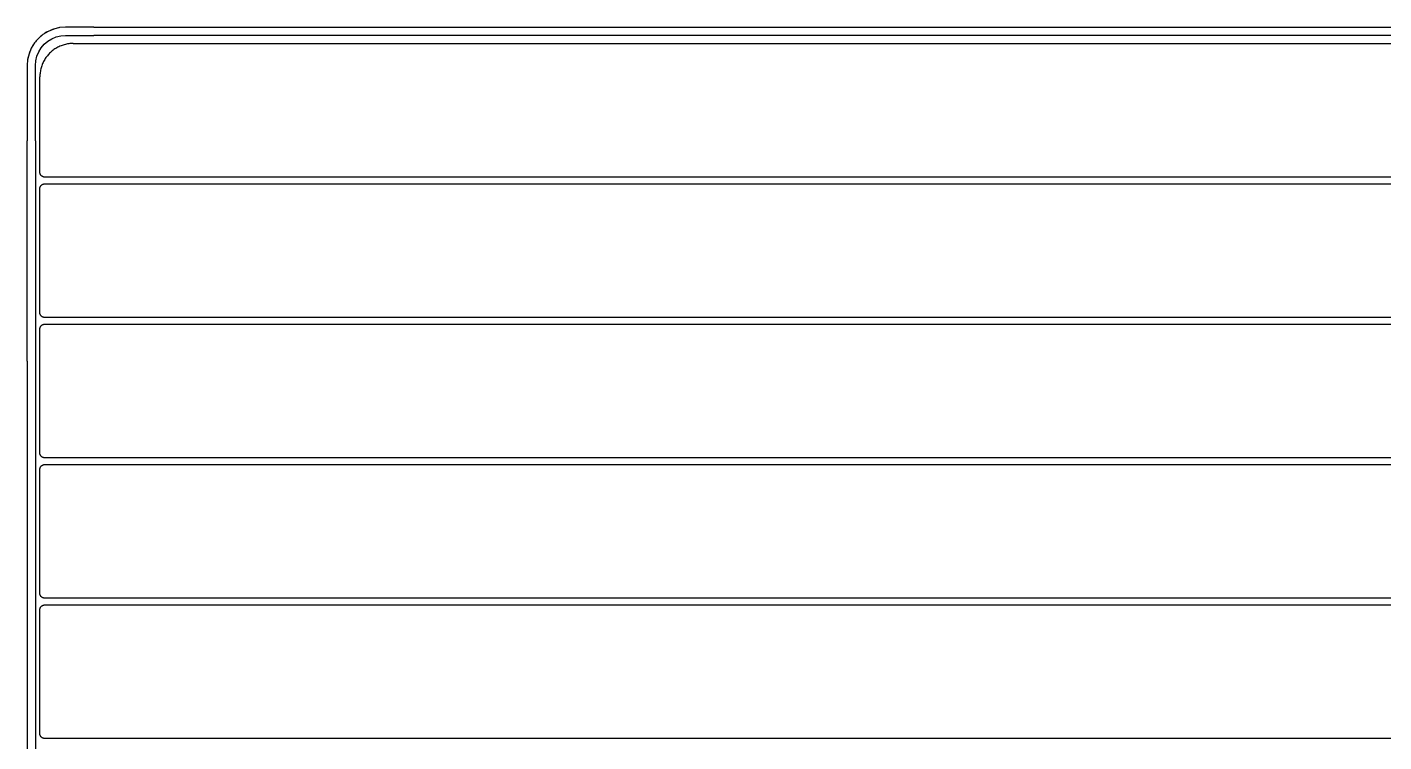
# Model space of a CAD drawing. Header units: millimetres. Extents: x 0 to 5466, y 0 to 3819.
# Drawn here: x 2779 to 3592, y 1388 to 1816 of the extents above; entities that cross this region are included whole.
import ezdxf

# ---------------------------------------------------------------- set-up
doc = ezdxf.new("R2010")
doc.units = ezdxf.units.MM
doc.header["$MEASUREMENT"] = 0
doc.layers.add('Utwórz2D linie widoczne', color=7, linetype='Continuous', true_color=0x000000)

msp = doc.modelspace()

# ---------------------------------------------------------------- linework, layer by layer
at = {"layer": 'Utwórz2D linie widoczne'}
for p, q in [((2791.96, 1813.14, 3235.88), (2788.89, 1811.25, 3235.88)), ((2790.91, 1812.57, 3235.88), (2790.06, 1811.97, 3235.88)), ((2791.41, 1812.8, 3235.88), (2790.91, 1812.57, 3235.88)), ((2795.3, 1814.52, 3235.88), (2791.96, 1813.14, 3235.88)), ((2794.54, 1814.26, 3235.88), (2793.52, 1813.79, 3235.88)), ((2794.9, 1814.36, 3235.88), (2794.54, 1814.26, 3235.88)), ((2798.81, 1815.36, 3235.88), (2795.3, 1814.52, 3235.88)), ((2798.41, 1815.3, 3235.88), (2797.38, 1815.02, 3235.88)), ((2798.6, 1815.31, 3235.88), (2798.41, 1815.3, 3235.88)), ((2802.41, 1815.65, 3235.88), (2798.81, 1815.36, 3235.88)), ((2819.41, 1815.65, 3235.88), (2802.41, 1815.65, 3235.88)), ((2819.41, 1815.65, 3235.88), (4283.41, 1815.65, 3235.88)), ((2783.8, 1806.17, 3235.88), (2781.91, 1803.09, 3235.88)), ((2782.49, 1804.15, 3235.88), (2782.25, 1803.64, 3235.88)), ((2783.08, 1804.99, 3235.88), (2782.49, 1804.15, 3235.88)), ((2786.14, 1808.91, 3235.88), (2783.8, 1806.17, 3235.88)), ((2784.79, 1807.43, 3235.88), (2784.37, 1806.83, 3235.88)), ((2785.42, 1808.06, 3235.88), (2784.79, 1807.43, 3235.88)), ((2788.89, 1811.25, 3235.88), (2786.14, 1808.91, 3235.88)), ((2787.62, 1810.27, 3235.88), (2786.99, 1809.63, 3235.88)), ((2788.22, 1810.68, 3235.88), (2787.62, 1810.27, 3235.88)), ((2787.84, 1803.23, 3235.88), (2789.68, 1805.37, 3235.88)), ((2789.68, 1805.37, 3235.88), (2791.83, 1807.21, 3235.88)), ((2791.83, 1807.21, 3235.88), (2794.23, 1808.68, 3235.88)), ((2794.23, 1808.68, 3235.88), (2796.84, 1809.77, 3235.88)), ((2796.84, 1809.77, 3235.88), (2799.59, 1810.43, 3235.88)), ((2798.44, 1803.93, 3235.88), (2797.83, 1803.63, 3235.88)), ((2799.06, 1804.22, 3235.88), (2798.44, 1803.93, 3235.88)), ((2799.69, 1804.48, 3235.88), (2799.06, 1804.22, 3235.88)), ((2799.59, 1810.43, 3235.88), (2802.41, 1810.65, 3235.88)), ((2800.33, 1804.72, 3235.88), (2799.69, 1804.48, 3235.88)), ((2800.98, 1804.93, 3235.88), (2800.33, 1804.72, 3235.88)), ((2801.63, 1805.13, 3235.88), (2800.98, 1804.93, 3235.88)), ((2802.29, 1805.3, 3235.88), (2801.63, 1805.13, 3235.88)), ((2802.96, 1805.45, 3235.88), (2802.29, 1805.3, 3235.88)), ((2802.41, 1810.65, 3235.88), (2819.41, 1810.65, 3235.88)), ((2803.63, 1805.58, 3235.88), (2802.96, 1805.45, 3235.88)), ((2804.31, 1805.68, 3235.88), (2803.63, 1805.58, 3235.88)), ((2804.98, 1805.77, 3235.88), (2804.31, 1805.68, 3235.88)), ((2805.66, 1805.82, 3235.88), (2804.98, 1805.77, 3235.88)), ((2806.35, 1805.86, 3235.88), (2805.66, 1805.82, 3235.88)), ((2807.03, 1805.87, 3235.88), (2806.35, 1805.86, 3235.88)), ((2807.03, 1805.87, 3235.88), (3494.98, 1805.87, 3235.88)), ((4283.41, 1810.65, 3235.88), (2819.41, 1810.65, 3235.88)), ((3494.98, 1805.87, 3235.88), (3608.53, 1805.87, 3235.88)), ((2779.69, 1796.24, 3235.88), (2779.41, 1792.65, 3235.88)), ((2780.53, 1799.75, 3235.88), (2779.69, 1796.24, 3235.88)), ((2779.76, 1796.64, 3235.88), (2779.74, 1796.45, 3235.88)), ((2780.03, 1797.67, 3235.88), (2779.76, 1796.64, 3235.88)), ((2781.91, 1803.09, 3235.88), (2780.53, 1799.75, 3235.88)), ((2780.79, 1800.51, 3235.88), (2780.7, 1800.15, 3235.88)), ((2781.27, 1801.53, 3235.88), (2780.79, 1800.51, 3235.88)), ((2784.63, 1795.46, 3235.88), (2785.29, 1798.21, 3235.88)), ((2785.29, 1798.21, 3235.88), (2786.37, 1800.82, 3235.88)), ((2786.37, 1800.82, 3235.88), (2787.84, 1803.23, 3235.88)), ((2789.94, 1796.26, 3235.88), (2789.6, 1795.67, 3235.88)), ((2790.3, 1796.84, 3235.88), (2789.94, 1796.26, 3235.88)), ((2790.69, 1797.4, 3235.88), (2790.3, 1796.84, 3235.88)), ((2791.09, 1797.96, 3235.88), (2790.69, 1797.4, 3235.88)), ((2791.51, 1798.49, 3235.88), (2791.09, 1797.96, 3235.88)), ((2791.95, 1799.01, 3235.88), (2791.51, 1798.49, 3235.88)), ((2792.41, 1799.52, 3235.88), (2791.95, 1799.01, 3235.88)), ((2792.89, 1800.01, 3235.88), (2792.41, 1799.52, 3235.88)), ((2793.38, 1800.49, 3235.88), (2792.89, 1800.01, 3235.88)), ((2793.88, 1800.95, 3235.88), (2793.38, 1800.49, 3235.88)), ((2794.41, 1801.39, 3235.88), (2793.88, 1800.95, 3235.88)), ((2794.94, 1801.81, 3235.88), (2794.41, 1801.39, 3235.88)), ((2795.49, 1802.21, 3235.88), (2794.94, 1801.81, 3235.88)), ((2796.06, 1802.59, 3235.88), (2795.49, 1802.21, 3235.88)), ((2796.64, 1802.96, 3235.88), (2796.06, 1802.59, 3235.88)), ((2797.23, 1803.3, 3235.88), (2796.64, 1802.96, 3235.88)), ((2797.83, 1803.63, 3235.88), (2797.23, 1803.3, 3235.88)), ((2779.41, 1792.65, 3235.88), (2779.41, 1747.65, 3235.88)), ((2784.41, 1792.65, 3235.88), (2784.63, 1795.46, 3235.88)), ((2784.41, 1747.65, 3235.88), (2784.41, 1792.65, 3235.88)), ((2787.13, 1787.92, 3235.88), (2787.08, 1787.24, 3235.88)), ((2787.21, 1788.59, 3235.88), (2787.13, 1787.92, 3235.88)), ((2787.32, 1789.27, 3235.88), (2787.21, 1788.59, 3235.88)), ((2787.45, 1789.94, 3235.88), (2787.32, 1789.27, 3235.88)), ((2787.6, 1790.61, 3235.88), (2787.45, 1789.94, 3235.88)), ((2787.77, 1791.27, 3235.88), (2787.6, 1790.61, 3235.88)), ((2787.97, 1791.92, 3235.88), (2787.77, 1791.27, 3235.88)), ((2788.18, 1792.57, 3235.88), (2787.97, 1791.92, 3235.88)), ((2788.42, 1793.21, 3235.88), (2788.18, 1792.57, 3235.88)), ((2788.68, 1793.84, 3235.88), (2788.42, 1793.21, 3235.88)), ((2788.97, 1794.46, 3235.88), (2788.68, 1793.84, 3235.88)), ((2789.27, 1795.07, 3235.88), (2788.97, 1794.46, 3235.88)), ((2789.6, 1795.67, 3235.88), (2789.27, 1795.07, 3235.88)), ((2787.04, 1786.55, 3235.88), (2787.03, 1785.87, 3235.88)), ((2787.03, 1728.87, 3235.88), (2787.03, 1785.87, 3235.88)), ((2787.08, 1787.24, 3235.88), (2787.04, 1786.55, 3235.88)), ((2779.41, 1615.65, 3235.88), (2779.41, 1747.65, 3235.88)), ((2784.41, 1747.65, 3235.88), (2784.41, 1615.65, 3235.88)), ((2787.03, 1728.77, 3235.88), (2787.03, 1728.87, 3235.88)), ((2787.04, 1728.67, 3235.88), (2787.03, 1728.77, 3235.88)), ((2787.04, 1728.56, 3235.88), (2787.04, 1728.67, 3235.88)), ((2787.06, 1728.46, 3235.88), (2787.04, 1728.56, 3235.88)), ((2787.07, 1728.36, 3235.88), (2787.06, 1728.46, 3235.88)), ((2787.09, 1728.26, 3235.88), (2787.07, 1728.36, 3235.88)), ((2787.11, 1728.16, 3235.88), (2787.09, 1728.26, 3235.88)), ((2787.14, 1728.06, 3235.88), (2787.11, 1728.16, 3235.88)), ((2787.17, 1727.96, 3235.88), (2787.14, 1728.06, 3235.88)), ((2787.2, 1727.87, 3235.88), (2787.17, 1727.96, 3235.88)), ((2787.24, 1727.77, 3235.88), (2787.2, 1727.87, 3235.88)), ((2787.28, 1727.68, 3235.88), (2787.24, 1727.77, 3235.88)), ((2787.32, 1727.58, 3235.88), (2787.28, 1727.68, 3235.88)), ((2787.36, 1727.49, 3235.88), (2787.32, 1727.58, 3235.88)), ((2787.41, 1727.4, 3235.88), (2787.36, 1727.49, 3235.88)), ((2787.47, 1727.31, 3235.88), (2787.41, 1727.4, 3235.88)), ((2787.52, 1727.23, 3235.88), (2787.47, 1727.31, 3235.88)), ((2787.58, 1727.14, 3235.88), (2787.52, 1727.23, 3235.88)), ((2787.64, 1727.06, 3235.88), (2787.58, 1727.14, 3235.88)), ((2787.7, 1726.98, 3235.88), (2787.64, 1727.06, 3235.88)), ((2787.77, 1726.9, 3235.88), (2787.7, 1726.98, 3235.88)), ((2787.84, 1726.82, 3235.88), (2787.77, 1726.9, 3235.88)), ((2787.91, 1726.75, 3235.88), (2787.84, 1726.82, 3235.88)), ((2787.98, 1726.68, 3235.88), (2787.91, 1726.75, 3235.88)), ((2788.06, 1726.61, 3235.88), (2787.98, 1726.68, 3235.88)), ((2788.14, 1726.54, 3235.88), (2788.06, 1726.61, 3235.88)), ((2788.22, 1726.48, 3235.88), (2788.14, 1726.54, 3235.88)), ((2788.3, 1726.42, 3235.88), (2788.22, 1726.48, 3235.88)), ((2788.38, 1726.36, 3235.88), (2788.3, 1726.42, 3235.88)), ((2788.47, 1726.31, 3235.88), (2788.38, 1726.36, 3235.88)), ((2788.56, 1726.26, 3235.88), (2788.47, 1726.31, 3235.88)), ((2788.65, 1726.21, 3235.88), (2788.56, 1726.26, 3235.88)), ((2788.74, 1726.16, 3235.88), (2788.65, 1726.21, 3235.88)), ((2788.83, 1726.12, 3235.88), (2788.74, 1726.16, 3235.88)), ((2788.93, 1726.08, 3235.88), (2788.83, 1726.12, 3235.88)), ((2789.02, 1726.04, 3235.88), (2788.93, 1726.08, 3235.88)), ((2789.12, 1726.01, 3235.88), (2789.02, 1726.04, 3235.88)), ((2789.22, 1725.98, 3235.88), (2789.12, 1726.01, 3235.88)), ((2789.32, 1725.96, 3235.88), (2789.22, 1725.98, 3235.88)), ((2789.42, 1725.93, 3235.88), (2789.32, 1725.96, 3235.88)), ((2789.52, 1725.91, 3235.88), (2789.42, 1725.93, 3235.88)), ((2789.62, 1725.9, 3235.88), (2789.52, 1725.91, 3235.88)), ((2789.72, 1725.89, 3235.88), (2789.62, 1725.9, 3235.88)), ((2789.82, 1725.88, 3235.88), (2789.72, 1725.89, 3235.88)), ((2789.93, 1725.87, 3235.88), (2789.82, 1725.88, 3235.88)), ((2790.03, 1725.87, 3235.88), (2789.93, 1725.87, 3235.88)), ((3494.98, 1725.87, 3235.88), (2790.03, 1725.87, 3235.88)), ((3608.53, 1725.87, 3235.88), (3494.98, 1725.87, 3235.88)), ((2787.03, 1718.97, 3235.88), (2787.04, 1719.08, 3235.88)), ((2787.03, 1718.87, 3235.88), (2787.03, 1718.97, 3235.88)), ((2787.03, 1644.87, 3235.88), (2787.03, 1718.87, 3235.88)), ((2787.04, 1719.18, 3235.88), (2787.06, 1719.28, 3235.88)), ((2787.04, 1719.08, 3235.88), (2787.04, 1719.18, 3235.88)), ((2787.06, 1719.28, 3235.88), (2787.07, 1719.38, 3235.88)), ((2787.07, 1719.38, 3235.88), (2787.09, 1719.48, 3235.88)), ((2787.09, 1719.48, 3235.88), (2787.11, 1719.58, 3235.88)), ((2787.11, 1719.58, 3235.88), (2787.14, 1719.68, 3235.88)), ((2787.14, 1719.68, 3235.88), (2787.17, 1719.78, 3235.88)), ((2787.17, 1719.78, 3235.88), (2787.2, 1719.88, 3235.88)), ((2787.2, 1719.88, 3235.88), (2787.24, 1719.97, 3235.88)), ((2787.24, 1719.97, 3235.88), (2787.28, 1720.07, 3235.88)), ((2787.28, 1720.07, 3235.88), (2787.32, 1720.16, 3235.88)), ((2787.32, 1720.16, 3235.88), (2787.36, 1720.25, 3235.88)), ((2787.36, 1720.25, 3235.88), (2787.41, 1720.34, 3235.88)), ((2787.41, 1720.34, 3235.88), (2787.47, 1720.43, 3235.88)), ((2787.47, 1720.43, 3235.88), (2787.52, 1720.52, 3235.88)), ((2787.52, 1720.52, 3235.88), (2787.58, 1720.6, 3235.88)), ((2787.58, 1720.6, 3235.88), (2787.64, 1720.68, 3235.88)), ((2787.64, 1720.68, 3235.88), (2787.7, 1720.76, 3235.88)), ((2787.7, 1720.76, 3235.88), (2787.77, 1720.84, 3235.88)), ((2787.77, 1720.84, 3235.88), (2787.84, 1720.92, 3235.88)), ((2787.84, 1720.92, 3235.88), (2787.91, 1720.99, 3235.88)), ((2787.91, 1720.99, 3235.88), (2787.98, 1721.06, 3235.88)), ((2787.98, 1721.06, 3235.88), (2788.06, 1721.13, 3235.88)), ((2788.06, 1721.13, 3235.88), (2788.14, 1721.2, 3235.88)), ((2788.14, 1721.2, 3235.88), (2788.22, 1721.26, 3235.88)), ((2788.22, 1721.26, 3235.88), (2788.3, 1721.32, 3235.88)), ((2788.3, 1721.32, 3235.88), (2788.38, 1721.38, 3235.88)), ((2788.38, 1721.38, 3235.88), (2788.47, 1721.43, 3235.88)), ((2788.47, 1721.43, 3235.88), (2788.56, 1721.49, 3235.88)), ((2788.56, 1721.49, 3235.88), (2788.65, 1721.53, 3235.88)), ((2788.65, 1721.53, 3235.88), (2788.74, 1721.58, 3235.88)), ((2788.74, 1721.58, 3235.88), (2788.83, 1721.62, 3235.88)), ((2788.83, 1721.62, 3235.88), (2788.93, 1721.66, 3235.88)), ((2788.93, 1721.66, 3235.88), (2789.02, 1721.7, 3235.88)), ((2789.02, 1721.7, 3235.88), (2789.12, 1721.73, 3235.88)), ((2789.12, 1721.73, 3235.88), (2789.22, 1721.76, 3235.88)), ((2789.22, 1721.76, 3235.88), (2789.32, 1721.79, 3235.88)), ((2789.32, 1721.79, 3235.88), (2789.42, 1721.81, 3235.88)), ((2789.42, 1721.81, 3235.88), (2789.52, 1721.83, 3235.88)), ((2789.52, 1721.83, 3235.88), (2789.62, 1721.84, 3235.88)), ((2789.62, 1721.84, 3235.88), (2789.72, 1721.86, 3235.88)), ((2789.72, 1721.86, 3235.88), (2789.82, 1721.86, 3235.88)), ((2789.82, 1721.86, 3235.88), (2789.93, 1721.87, 3235.88)), ((2789.93, 1721.87, 3235.88), (2790.03, 1721.87, 3235.88)), ((2790.03, 1721.87, 3235.88), (3494.98, 1721.87, 3235.88)), ((3494.98, 1721.87, 3235.88), (3608.53, 1721.87, 3235.88)), ((2787.03, 1644.77, 3235.88), (2787.03, 1644.87, 3235.88)), ((2787.04, 1644.67, 3235.88), (2787.03, 1644.77, 3235.88)), ((2787.04, 1644.56, 3235.88), (2787.04, 1644.67, 3235.88)), ((2787.06, 1644.46, 3235.88), (2787.04, 1644.56, 3235.88)), ((2787.07, 1644.36, 3235.88), (2787.06, 1644.46, 3235.88)), ((2787.09, 1644.26, 3235.88), (2787.07, 1644.36, 3235.88)), ((2787.11, 1644.16, 3235.88), (2787.09, 1644.26, 3235.88)), ((2787.14, 1644.06, 3235.88), (2787.11, 1644.16, 3235.88)), ((2787.17, 1643.96, 3235.88), (2787.14, 1644.06, 3235.88)), ((2787.2, 1643.87, 3235.88), (2787.17, 1643.96, 3235.88)), ((2787.24, 1643.77, 3235.88), (2787.2, 1643.87, 3235.88)), ((2787.28, 1643.68, 3235.88), (2787.24, 1643.77, 3235.88)), ((2787.32, 1643.58, 3235.88), (2787.28, 1643.68, 3235.88)), ((2787.36, 1643.49, 3235.88), (2787.32, 1643.58, 3235.88)), ((2787.41, 1643.4, 3235.88), (2787.36, 1643.49, 3235.88)), ((2787.47, 1643.31, 3235.88), (2787.41, 1643.4, 3235.88)), ((2787.52, 1643.23, 3235.88), (2787.47, 1643.31, 3235.88)), ((2787.58, 1643.14, 3235.88), (2787.52, 1643.23, 3235.88)), ((2787.64, 1643.06, 3235.88), (2787.58, 1643.14, 3235.88)), ((2787.7, 1642.98, 3235.88), (2787.64, 1643.06, 3235.88)), ((2787.77, 1642.9, 3235.88), (2787.7, 1642.98, 3235.88)), ((2787.84, 1642.82, 3235.88), (2787.77, 1642.9, 3235.88)), ((2787.91, 1642.75, 3235.88), (2787.84, 1642.82, 3235.88)), ((2787.98, 1642.68, 3235.88), (2787.91, 1642.75, 3235.88)), ((2788.06, 1642.61, 3235.88), (2787.98, 1642.68, 3235.88)), ((2788.14, 1642.54, 3235.88), (2788.06, 1642.61, 3235.88)), ((2788.22, 1642.48, 3235.88), (2788.14, 1642.54, 3235.88)), ((2788.3, 1642.42, 3235.88), (2788.22, 1642.48, 3235.88)), ((2788.38, 1642.36, 3235.88), (2788.3, 1642.42, 3235.88)), ((2788.47, 1642.31, 3235.88), (2788.38, 1642.36, 3235.88)), ((2788.56, 1642.26, 3235.88), (2788.47, 1642.31, 3235.88)), ((2788.65, 1642.21, 3235.88), (2788.56, 1642.26, 3235.88)), ((2788.74, 1642.16, 3235.88), (2788.65, 1642.21, 3235.88)), ((2788.83, 1642.12, 3235.88), (2788.74, 1642.16, 3235.88)), ((2788.93, 1642.08, 3235.88), (2788.83, 1642.12, 3235.88)), ((2789.02, 1642.04, 3235.88), (2788.93, 1642.08, 3235.88)), ((2789.12, 1642.01, 3235.88), (2789.02, 1642.04, 3235.88)), ((2789.22, 1641.98, 3235.88), (2789.12, 1642.01, 3235.88)), ((2789.32, 1641.96, 3235.88), (2789.22, 1641.98, 3235.88)), ((2789.42, 1641.93, 3235.88), (2789.32, 1641.96, 3235.88)), ((2789.52, 1641.91, 3235.88), (2789.42, 1641.93, 3235.88)), ((2789.62, 1641.9, 3235.88), (2789.52, 1641.91, 3235.88)), ((2789.72, 1641.89, 3235.88), (2789.62, 1641.9, 3235.88)), ((2789.82, 1641.88, 3235.88), (2789.72, 1641.89, 3235.88)), ((2789.93, 1641.87, 3235.88), (2789.82, 1641.88, 3235.88)), ((2790.03, 1641.87, 3235.88), (2789.93, 1641.87, 3235.88)), ((3494.98, 1641.87, 3235.88), (2790.03, 1641.87, 3235.88)), ((3608.53, 1641.87, 3235.88), (3494.98, 1641.87, 3235.88)), ((2787.03, 1634.97, 3235.88), (2787.04, 1635.08, 3235.88)), ((2787.03, 1634.87, 3235.88), (2787.03, 1634.97, 3235.88)), ((2787.03, 1560.87, 3235.88), (2787.03, 1634.87, 3235.88)), ((2787.04, 1635.18, 3235.88), (2787.06, 1635.28, 3235.88)), ((2787.04, 1635.08, 3235.88), (2787.04, 1635.18, 3235.88)), ((2787.06, 1635.28, 3235.88), (2787.07, 1635.38, 3235.88)), ((2787.07, 1635.38, 3235.88), (2787.09, 1635.48, 3235.88)), ((2787.09, 1635.48, 3235.88), (2787.11, 1635.58, 3235.88)), ((2787.11, 1635.58, 3235.88), (2787.14, 1635.68, 3235.88)), ((2787.14, 1635.68, 3235.88), (2787.17, 1635.78, 3235.88)), ((2787.17, 1635.78, 3235.88), (2787.2, 1635.88, 3235.88)), ((2787.2, 1635.88, 3235.88), (2787.24, 1635.97, 3235.88)), ((2787.24, 1635.97, 3235.88), (2787.28, 1636.07, 3235.88)), ((2787.28, 1636.07, 3235.88), (2787.32, 1636.16, 3235.88)), ((2787.32, 1636.16, 3235.88), (2787.36, 1636.25, 3235.88)), ((2787.36, 1636.25, 3235.88), (2787.41, 1636.34, 3235.88)), ((2787.41, 1636.34, 3235.88), (2787.47, 1636.43, 3235.88)), ((2787.47, 1636.43, 3235.88), (2787.52, 1636.52, 3235.88)), ((2787.52, 1636.52, 3235.88), (2787.58, 1636.6, 3235.88)), ((2787.58, 1636.6, 3235.88), (2787.64, 1636.68, 3235.88)), ((2787.64, 1636.68, 3235.88), (2787.7, 1636.76, 3235.88)), ((2787.7, 1636.76, 3235.88), (2787.77, 1636.84, 3235.88)), ((2787.77, 1636.84, 3235.88), (2787.84, 1636.92, 3235.88)), ((2787.84, 1636.92, 3235.88), (2787.91, 1636.99, 3235.88)), ((2787.91, 1636.99, 3235.88), (2787.98, 1637.06, 3235.88)), ((2787.98, 1637.06, 3235.88), (2788.06, 1637.13, 3235.88)), ((2788.06, 1637.13, 3235.88), (2788.14, 1637.2, 3235.88)), ((2788.14, 1637.2, 3235.88), (2788.22, 1637.26, 3235.88)), ((2788.22, 1637.26, 3235.88), (2788.3, 1637.32, 3235.88)), ((2788.3, 1637.32, 3235.88), (2788.38, 1637.38, 3235.88)), ((2788.38, 1637.38, 3235.88), (2788.47, 1637.43, 3235.88)), ((2788.47, 1637.43, 3235.88), (2788.56, 1637.49, 3235.88)), ((2788.56, 1637.49, 3235.88), (2788.65, 1637.53, 3235.88)), ((2788.65, 1637.53, 3235.88), (2788.74, 1637.58, 3235.88)), ((2788.74, 1637.58, 3235.88), (2788.83, 1637.62, 3235.88)), ((2788.83, 1637.62, 3235.88), (2788.93, 1637.66, 3235.88)), ((2788.93, 1637.66, 3235.88), (2789.02, 1637.7, 3235.88)), ((2789.02, 1637.7, 3235.88), (2789.12, 1637.73, 3235.88)), ((2789.12, 1637.73, 3235.88), (2789.22, 1637.76, 3235.88)), ((2789.22, 1637.76, 3235.88), (2789.32, 1637.79, 3235.88)), ((2789.32, 1637.79, 3235.88), (2789.42, 1637.81, 3235.88)), ((2789.42, 1637.81, 3235.88), (2789.52, 1637.83, 3235.88)), ((2789.52, 1637.83, 3235.88), (2789.62, 1637.84, 3235.88)), ((2789.62, 1637.84, 3235.88), (2789.72, 1637.86, 3235.88)), ((2789.72, 1637.86, 3235.88), (2789.82, 1637.86, 3235.88)), ((2789.82, 1637.86, 3235.88), (2789.93, 1637.87, 3235.88)), ((2789.93, 1637.87, 3235.88), (2790.03, 1637.87, 3235.88)), ((2790.03, 1637.87, 3235.88), (3494.98, 1637.87, 3235.88)), ((3494.98, 1637.87, 3235.88), (3608.53, 1637.87, 3235.88)), ((2779.41, 1615.65, 3235.88), (2779.41, 1160.65, 3235.88)), ((2784.41, 1615.65, 3235.88), (2784.41, 1160.65, 3235.88)), ((2787.03, 1560.77, 3235.88), (2787.03, 1560.87, 3235.88)), ((2787.04, 1560.67, 3235.88), (2787.03, 1560.77, 3235.88)), ((2787.04, 1560.56, 3235.88), (2787.04, 1560.67, 3235.88)), ((2787.06, 1560.46, 3235.88), (2787.04, 1560.56, 3235.88)), ((2787.07, 1560.36, 3235.88), (2787.06, 1560.46, 3235.88)), ((2787.09, 1560.26, 3235.88), (2787.07, 1560.36, 3235.88)), ((2787.11, 1560.16, 3235.88), (2787.09, 1560.26, 3235.88)), ((2787.14, 1560.06, 3235.88), (2787.11, 1560.16, 3235.88)), ((2787.17, 1559.96, 3235.88), (2787.14, 1560.06, 3235.88)), ((2787.2, 1559.87, 3235.88), (2787.17, 1559.96, 3235.88)), ((2787.24, 1559.77, 3235.88), (2787.2, 1559.87, 3235.88)), ((2787.28, 1559.68, 3235.88), (2787.24, 1559.77, 3235.88)), ((2787.24, 1551.97, 3235.88), (2787.28, 1552.07, 3235.88)), ((2787.32, 1559.58, 3235.88), (2787.28, 1559.68, 3235.88)), ((2787.28, 1552.07, 3235.88), (2787.32, 1552.16, 3235.88)), ((2787.36, 1559.49, 3235.88), (2787.32, 1559.58, 3235.88)), ((2787.32, 1552.16, 3235.88), (2787.36, 1552.25, 3235.88)), ((2787.41, 1559.4, 3235.88), (2787.36, 1559.49, 3235.88)), ((2787.36, 1552.25, 3235.88), (2787.41, 1552.34, 3235.88)), ((2787.47, 1559.31, 3235.88), (2787.41, 1559.4, 3235.88)), ((2787.41, 1552.34, 3235.88), (2787.47, 1552.43, 3235.88)), ((2787.52, 1559.23, 3235.88), (2787.47, 1559.31, 3235.88)), ((2787.47, 1552.43, 3235.88), (2787.52, 1552.52, 3235.88)), ((2787.58, 1559.14, 3235.88), (2787.52, 1559.23, 3235.88)), ((2787.52, 1552.52, 3235.88), (2787.58, 1552.6, 3235.88)), ((2787.64, 1559.06, 3235.88), (2787.58, 1559.14, 3235.88)), ((2787.58, 1552.6, 3235.88), (2787.64, 1552.68, 3235.88)), ((2787.7, 1558.98, 3235.88), (2787.64, 1559.06, 3235.88)), ((2787.64, 1552.68, 3235.88), (2787.7, 1552.76, 3235.88)), ((2787.77, 1558.9, 3235.88), (2787.7, 1558.98, 3235.88)), ((2787.7, 1552.76, 3235.88), (2787.77, 1552.84, 3235.88)), ((2787.84, 1558.82, 3235.88), (2787.77, 1558.9, 3235.88)), ((2787.77, 1552.84, 3235.88), (2787.84, 1552.92, 3235.88)), ((2787.91, 1558.75, 3235.88), (2787.84, 1558.82, 3235.88)), ((2787.84, 1552.92, 3235.88), (2787.91, 1552.99, 3235.88)), ((2787.98, 1558.68, 3235.88), (2787.91, 1558.75, 3235.88)), ((2787.91, 1552.99, 3235.88), (2787.98, 1553.06, 3235.88)), ((2788.06, 1558.61, 3235.88), (2787.98, 1558.68, 3235.88)), ((2787.98, 1553.06, 3235.88), (2788.06, 1553.13, 3235.88)), ((2788.14, 1558.54, 3235.88), (2788.06, 1558.61, 3235.88)), ((2788.06, 1553.13, 3235.88), (2788.14, 1553.2, 3235.88)), ((2788.22, 1558.48, 3235.88), (2788.14, 1558.54, 3235.88)), ((2788.14, 1553.2, 3235.88), (2788.22, 1553.26, 3235.88)), ((2788.3, 1558.42, 3235.88), (2788.22, 1558.48, 3235.88)), ((2788.22, 1553.26, 3235.88), (2788.3, 1553.32, 3235.88)), ((2788.38, 1558.36, 3235.88), (2788.3, 1558.42, 3235.88)), ((2788.3, 1553.32, 3235.88), (2788.38, 1553.38, 3235.88)), ((2788.47, 1558.31, 3235.88), (2788.38, 1558.36, 3235.88)), ((2788.38, 1553.38, 3235.88), (2788.47, 1553.43, 3235.88)), ((2788.56, 1558.26, 3235.88), (2788.47, 1558.31, 3235.88)), ((2788.47, 1553.43, 3235.88), (2788.56, 1553.49, 3235.88)), ((2788.65, 1558.21, 3235.88), (2788.56, 1558.26, 3235.88)), ((2788.56, 1553.49, 3235.88), (2788.65, 1553.53, 3235.88)), ((2788.74, 1558.16, 3235.88), (2788.65, 1558.21, 3235.88)), ((2788.65, 1553.53, 3235.88), (2788.74, 1553.58, 3235.88)), ((2788.83, 1558.12, 3235.88), (2788.74, 1558.16, 3235.88)), ((2788.74, 1553.58, 3235.88), (2788.83, 1553.62, 3235.88)), ((2788.93, 1558.08, 3235.88), (2788.83, 1558.12, 3235.88)), ((2788.83, 1553.62, 3235.88), (2788.93, 1553.66, 3235.88)), ((2789.02, 1558.04, 3235.88), (2788.93, 1558.08, 3235.88)), ((2788.93, 1553.66, 3235.88), (2789.02, 1553.7, 3235.88)), ((2789.12, 1558.01, 3235.88), (2789.02, 1558.04, 3235.88)), ((2789.02, 1553.7, 3235.88), (2789.12, 1553.73, 3235.88)), ((2789.22, 1557.98, 3235.88), (2789.12, 1558.01, 3235.88)), ((2789.12, 1553.73, 3235.88), (2789.22, 1553.76, 3235.88)), ((2789.32, 1557.96, 3235.88), (2789.22, 1557.98, 3235.88)), ((2789.22, 1553.76, 3235.88), (2789.32, 1553.79, 3235.88)), ((2789.42, 1557.93, 3235.88), (2789.32, 1557.96, 3235.88)), ((2789.32, 1553.79, 3235.88), (2789.42, 1553.81, 3235.88)), ((2789.52, 1557.91, 3235.88), (2789.42, 1557.93, 3235.88)), ((2789.42, 1553.81, 3235.88), (2789.52, 1553.83, 3235.88)), ((2789.62, 1557.9, 3235.88), (2789.52, 1557.91, 3235.88)), ((2789.52, 1553.83, 3235.88), (2789.62, 1553.84, 3235.88)), ((2789.72, 1557.89, 3235.88), (2789.62, 1557.9, 3235.88)), ((2789.62, 1553.84, 3235.88), (2789.72, 1553.86, 3235.88)), ((2789.82, 1557.88, 3235.88), (2789.72, 1557.89, 3235.88)), ((2789.72, 1553.86, 3235.88), (2789.82, 1553.86, 3235.88)), ((2789.93, 1557.87, 3235.88), (2789.82, 1557.88, 3235.88)), ((2789.82, 1553.86, 3235.88), (2789.93, 1553.87, 3235.88)), ((2790.03, 1557.87, 3235.88), (2789.93, 1557.87, 3235.88)), ((2789.93, 1553.87, 3235.88), (2790.03, 1553.87, 3235.88)), ((3494.98, 1557.87, 3235.88), (2790.03, 1557.87, 3235.88)), ((2790.03, 1553.87, 3235.88), (3494.98, 1553.87, 3235.88)), ((3608.53, 1557.87, 3235.88), (3494.98, 1557.87, 3235.88)), ((3494.98, 1553.87, 3235.88), (3608.53, 1553.87, 3235.88)), ((2787.03, 1550.97, 3235.88), (2787.04, 1551.08, 3235.88)), ((2787.03, 1550.87, 3235.88), (2787.03, 1550.97, 3235.88)), ((2787.03, 1476.87, 3235.88), (2787.03, 1550.87, 3235.88)), ((2787.04, 1551.18, 3235.88), (2787.06, 1551.28, 3235.88)), ((2787.04, 1551.08, 3235.88), (2787.04, 1551.18, 3235.88)), ((2787.06, 1551.28, 3235.88), (2787.07, 1551.38, 3235.88)), ((2787.07, 1551.38, 3235.88), (2787.09, 1551.48, 3235.88)), ((2787.09, 1551.48, 3235.88), (2787.11, 1551.58, 3235.88)), ((2787.11, 1551.58, 3235.88), (2787.14, 1551.68, 3235.88)), ((2787.14, 1551.68, 3235.88), (2787.17, 1551.78, 3235.88)), ((2787.17, 1551.78, 3235.88), (2787.2, 1551.88, 3235.88)), ((2787.2, 1551.88, 3235.88), (2787.24, 1551.97, 3235.88)), ((2787.03, 1476.77, 3235.88), (2787.03, 1476.87, 3235.88)), ((2787.04, 1476.67, 3235.88), (2787.03, 1476.77, 3235.88)), ((2787.04, 1476.56, 3235.88), (2787.04, 1476.67, 3235.88)), ((2787.06, 1476.46, 3235.88), (2787.04, 1476.56, 3235.88)), ((2787.07, 1476.36, 3235.88), (2787.06, 1476.46, 3235.88)), ((2787.09, 1476.26, 3235.88), (2787.07, 1476.36, 3235.88)), ((2787.11, 1476.16, 3235.88), (2787.09, 1476.26, 3235.88)), ((2787.14, 1476.06, 3235.88), (2787.11, 1476.16, 3235.88)), ((2787.17, 1475.96, 3235.88), (2787.14, 1476.06, 3235.88)), ((2787.2, 1475.87, 3235.88), (2787.17, 1475.96, 3235.88)), ((2787.24, 1475.77, 3235.88), (2787.2, 1475.87, 3235.88)), ((2787.28, 1475.68, 3235.88), (2787.24, 1475.77, 3235.88)), ((2787.32, 1475.58, 3235.88), (2787.28, 1475.68, 3235.88)), ((2787.36, 1475.49, 3235.88), (2787.32, 1475.58, 3235.88)), ((2787.41, 1475.4, 3235.88), (2787.36, 1475.49, 3235.88)), ((2787.47, 1475.31, 3235.88), (2787.41, 1475.4, 3235.88)), ((2787.52, 1475.23, 3235.88), (2787.47, 1475.31, 3235.88)), ((2787.58, 1475.14, 3235.88), (2787.52, 1475.23, 3235.88)), ((2787.64, 1475.06, 3235.88), (2787.58, 1475.14, 3235.88)), ((2787.7, 1474.98, 3235.88), (2787.64, 1475.06, 3235.88)), ((2787.77, 1474.9, 3235.88), (2787.7, 1474.98, 3235.88)), ((2787.84, 1474.82, 3235.88), (2787.77, 1474.9, 3235.88)), ((2787.91, 1474.75, 3235.88), (2787.84, 1474.82, 3235.88)), ((2787.98, 1474.68, 3235.88), (2787.91, 1474.75, 3235.88)), ((2788.06, 1474.61, 3235.88), (2787.98, 1474.68, 3235.88)), ((2788.14, 1474.54, 3235.88), (2788.06, 1474.61, 3235.88)), ((2788.22, 1474.48, 3235.88), (2788.14, 1474.54, 3235.88)), ((2788.3, 1474.42, 3235.88), (2788.22, 1474.48, 3235.88)), ((2788.38, 1474.36, 3235.88), (2788.3, 1474.42, 3235.88)), ((2788.47, 1474.31, 3235.88), (2788.38, 1474.36, 3235.88)), ((2788.56, 1474.26, 3235.88), (2788.47, 1474.31, 3235.88)), ((2788.65, 1474.21, 3235.88), (2788.56, 1474.26, 3235.88)), ((2788.74, 1474.16, 3235.88), (2788.65, 1474.21, 3235.88)), ((2788.83, 1474.12, 3235.88), (2788.74, 1474.16, 3235.88)), ((2788.93, 1474.08, 3235.88), (2788.83, 1474.12, 3235.88)), ((2789.02, 1474.04, 3235.88), (2788.93, 1474.08, 3235.88)), ((2789.12, 1474.01, 3235.88), (2789.02, 1474.04, 3235.88)), ((2789.22, 1473.98, 3235.88), (2789.12, 1474.01, 3235.88)), ((2789.32, 1473.96, 3235.88), (2789.22, 1473.98, 3235.88)), ((2789.42, 1473.93, 3235.88), (2789.32, 1473.96, 3235.88)), ((2789.52, 1473.91, 3235.88), (2789.42, 1473.93, 3235.88)), ((2789.62, 1473.9, 3235.88), (2789.52, 1473.91, 3235.88)), ((2789.72, 1473.89, 3235.88), (2789.62, 1473.9, 3235.88)), ((2789.82, 1473.88, 3235.88), (2789.72, 1473.89, 3235.88)), ((2789.93, 1473.87, 3235.88), (2789.82, 1473.88, 3235.88)), ((2790.03, 1473.87, 3235.88), (2789.93, 1473.87, 3235.88)), ((3494.98, 1473.87, 3235.88), (2790.03, 1473.87, 3235.88)), ((3608.53, 1473.87, 3235.88), (3494.98, 1473.87, 3235.88)), ((2787.03, 1466.97, 3235.88), (2787.04, 1467.08, 3235.88)), ((2787.03, 1466.87, 3235.88), (2787.03, 1466.97, 3235.88)), ((2787.03, 1392.87, 3235.88), (2787.03, 1466.87, 3235.88)), ((2787.04, 1467.18, 3235.88), (2787.06, 1467.28, 3235.88)), ((2787.04, 1467.08, 3235.88), (2787.04, 1467.18, 3235.88)), ((2787.06, 1467.28, 3235.88), (2787.07, 1467.38, 3235.88)), ((2787.07, 1467.38, 3235.88), (2787.09, 1467.48, 3235.88)), ((2787.09, 1467.48, 3235.88), (2787.11, 1467.58, 3235.88)), ((2787.11, 1467.58, 3235.88), (2787.14, 1467.68, 3235.88)), ((2787.14, 1467.68, 3235.88), (2787.17, 1467.78, 3235.88)), ((2787.17, 1467.78, 3235.88), (2787.2, 1467.88, 3235.88)), ((2787.2, 1467.88, 3235.88), (2787.24, 1467.97, 3235.88)), ((2787.24, 1467.97, 3235.88), (2787.28, 1468.07, 3235.88)), ((2787.28, 1468.07, 3235.88), (2787.32, 1468.16, 3235.88)), ((2787.32, 1468.16, 3235.88), (2787.36, 1468.25, 3235.88)), ((2787.36, 1468.25, 3235.88), (2787.41, 1468.34, 3235.88)), ((2787.41, 1468.34, 3235.88), (2787.47, 1468.43, 3235.88)), ((2787.47, 1468.43, 3235.88), (2787.52, 1468.52, 3235.88)), ((2787.52, 1468.52, 3235.88), (2787.58, 1468.6, 3235.88)), ((2787.58, 1468.6, 3235.88), (2787.64, 1468.68, 3235.88)), ((2787.64, 1468.68, 3235.88), (2787.7, 1468.76, 3235.88)), ((2787.7, 1468.76, 3235.88), (2787.77, 1468.84, 3235.88)), ((2787.77, 1468.84, 3235.88), (2787.84, 1468.92, 3235.88)), ((2787.84, 1468.92, 3235.88), (2787.91, 1468.99, 3235.88)), ((2787.91, 1468.99, 3235.88), (2787.98, 1469.06, 3235.88)), ((2787.98, 1469.06, 3235.88), (2788.06, 1469.13, 3235.88)), ((2788.06, 1469.13, 3235.88), (2788.14, 1469.2, 3235.88)), ((2788.14, 1469.2, 3235.88), (2788.22, 1469.26, 3235.88)), ((2788.22, 1469.26, 3235.88), (2788.3, 1469.32, 3235.88)), ((2788.3, 1469.32, 3235.88), (2788.38, 1469.38, 3235.88)), ((2788.38, 1469.38, 3235.88), (2788.47, 1469.43, 3235.88)), ((2788.47, 1469.43, 3235.88), (2788.56, 1469.49, 3235.88)), ((2788.56, 1469.49, 3235.88), (2788.65, 1469.53, 3235.88)), ((2788.65, 1469.53, 3235.88), (2788.74, 1469.58, 3235.88)), ((2788.74, 1469.58, 3235.88), (2788.83, 1469.62, 3235.88)), ((2788.83, 1469.62, 3235.88), (2788.93, 1469.66, 3235.88)), ((2788.93, 1469.66, 3235.88), (2789.02, 1469.7, 3235.88)), ((2789.02, 1469.7, 3235.88), (2789.12, 1469.73, 3235.88)), ((2789.12, 1469.73, 3235.88), (2789.22, 1469.76, 3235.88)), ((2789.22, 1469.76, 3235.88), (2789.32, 1469.79, 3235.88)), ((2789.32, 1469.79, 3235.88), (2789.42, 1469.81, 3235.88)), ((2789.42, 1469.81, 3235.88), (2789.52, 1469.83, 3235.88)), ((2789.52, 1469.83, 3235.88), (2789.62, 1469.84, 3235.88)), ((2789.62, 1469.84, 3235.88), (2789.72, 1469.86, 3235.88)), ((2789.72, 1469.86, 3235.88), (2789.82, 1469.86, 3235.88)), ((2789.82, 1469.86, 3235.88), (2789.93, 1469.87, 3235.88)), ((2789.93, 1469.87, 3235.88), (2790.03, 1469.87, 3235.88)), ((2790.03, 1469.87, 3235.88), (3494.98, 1469.87, 3235.88)), ((3494.98, 1469.87, 3235.88), (3608.53, 1469.87, 3235.88)), ((2787.03, 1392.77, 3235.88), (2787.03, 1392.87, 3235.88)), ((2787.04, 1392.67, 3235.88), (2787.03, 1392.77, 3235.88)), ((2787.04, 1392.56, 3235.88), (2787.04, 1392.67, 3235.88)), ((2787.06, 1392.46, 3235.88), (2787.04, 1392.56, 3235.88)), ((2787.07, 1392.36, 3235.88), (2787.06, 1392.46, 3235.88)), ((2787.09, 1392.26, 3235.88), (2787.07, 1392.36, 3235.88)), ((2787.11, 1392.16, 3235.88), (2787.09, 1392.26, 3235.88)), ((2787.14, 1392.06, 3235.88), (2787.11, 1392.16, 3235.88)), ((2787.17, 1391.96, 3235.88), (2787.14, 1392.06, 3235.88)), ((2787.2, 1391.87, 3235.88), (2787.17, 1391.96, 3235.88)), ((2787.24, 1391.77, 3235.88), (2787.2, 1391.87, 3235.88)), ((2787.28, 1391.68, 3235.88), (2787.24, 1391.77, 3235.88)), ((2787.32, 1391.58, 3235.88), (2787.28, 1391.68, 3235.88)), ((2787.36, 1391.49, 3235.88), (2787.32, 1391.58, 3235.88)), ((2787.41, 1391.4, 3235.88), (2787.36, 1391.49, 3235.88)), ((2787.47, 1391.31, 3235.88), (2787.41, 1391.4, 3235.88)), ((2787.52, 1391.23, 3235.88), (2787.47, 1391.31, 3235.88)), ((2787.58, 1391.14, 3235.88), (2787.52, 1391.23, 3235.88)), ((2787.64, 1391.06, 3235.88), (2787.58, 1391.14, 3235.88)), ((2787.7, 1390.98, 3235.88), (2787.64, 1391.06, 3235.88)), ((2787.77, 1390.9, 3235.88), (2787.7, 1390.98, 3235.88)), ((2787.84, 1390.82, 3235.88), (2787.77, 1390.9, 3235.88)), ((2787.91, 1390.75, 3235.88), (2787.84, 1390.82, 3235.88)), ((2787.98, 1390.68, 3235.88), (2787.91, 1390.75, 3235.88)), ((2788.06, 1390.61, 3235.88), (2787.98, 1390.68, 3235.88)), ((2788.14, 1390.54, 3235.88), (2788.06, 1390.61, 3235.88)), ((2788.22, 1390.48, 3235.88), (2788.14, 1390.54, 3235.88)), ((2788.3, 1390.42, 3235.88), (2788.22, 1390.48, 3235.88)), ((2788.38, 1390.36, 3235.88), (2788.3, 1390.42, 3235.88)), ((2788.47, 1390.31, 3235.88), (2788.38, 1390.36, 3235.88)), ((2788.56, 1390.26, 3235.88), (2788.47, 1390.31, 3235.88)), ((2788.65, 1390.21, 3235.88), (2788.56, 1390.26, 3235.88)), ((2788.74, 1390.16, 3235.88), (2788.65, 1390.21, 3235.88)), ((2788.83, 1390.12, 3235.88), (2788.74, 1390.16, 3235.88)), ((2788.93, 1390.08, 3235.88), (2788.83, 1390.12, 3235.88)), ((2789.02, 1390.04, 3235.88), (2788.93, 1390.08, 3235.88)), ((2789.12, 1390.01, 3235.88), (2789.02, 1390.04, 3235.88)), ((2789.22, 1389.98, 3235.88), (2789.12, 1390.01, 3235.88)), ((2789.32, 1389.96, 3235.88), (2789.22, 1389.98, 3235.88)), ((2789.42, 1389.93, 3235.88), (2789.32, 1389.96, 3235.88)), ((2789.52, 1389.91, 3235.88), (2789.42, 1389.93, 3235.88)), ((2789.62, 1389.9, 3235.88), (2789.52, 1389.91, 3235.88)), ((2789.72, 1389.89, 3235.88), (2789.62, 1389.9, 3235.88)), ((2789.82, 1389.88, 3235.88), (2789.72, 1389.89, 3235.88)), ((2789.93, 1389.87, 3235.88), (2789.82, 1389.88, 3235.88)), ((2790.03, 1389.87, 3235.88), (2789.93, 1389.87, 3235.88)), ((3494.98, 1389.87, 3235.88), (2790.03, 1389.87, 3235.88)), ((3608.53, 1389.87, 3235.88), (3494.98, 1389.87, 3235.88))]:
    msp.add_line(p, q, dxfattribs=at)

doc.saveas('drawing.dxf')
